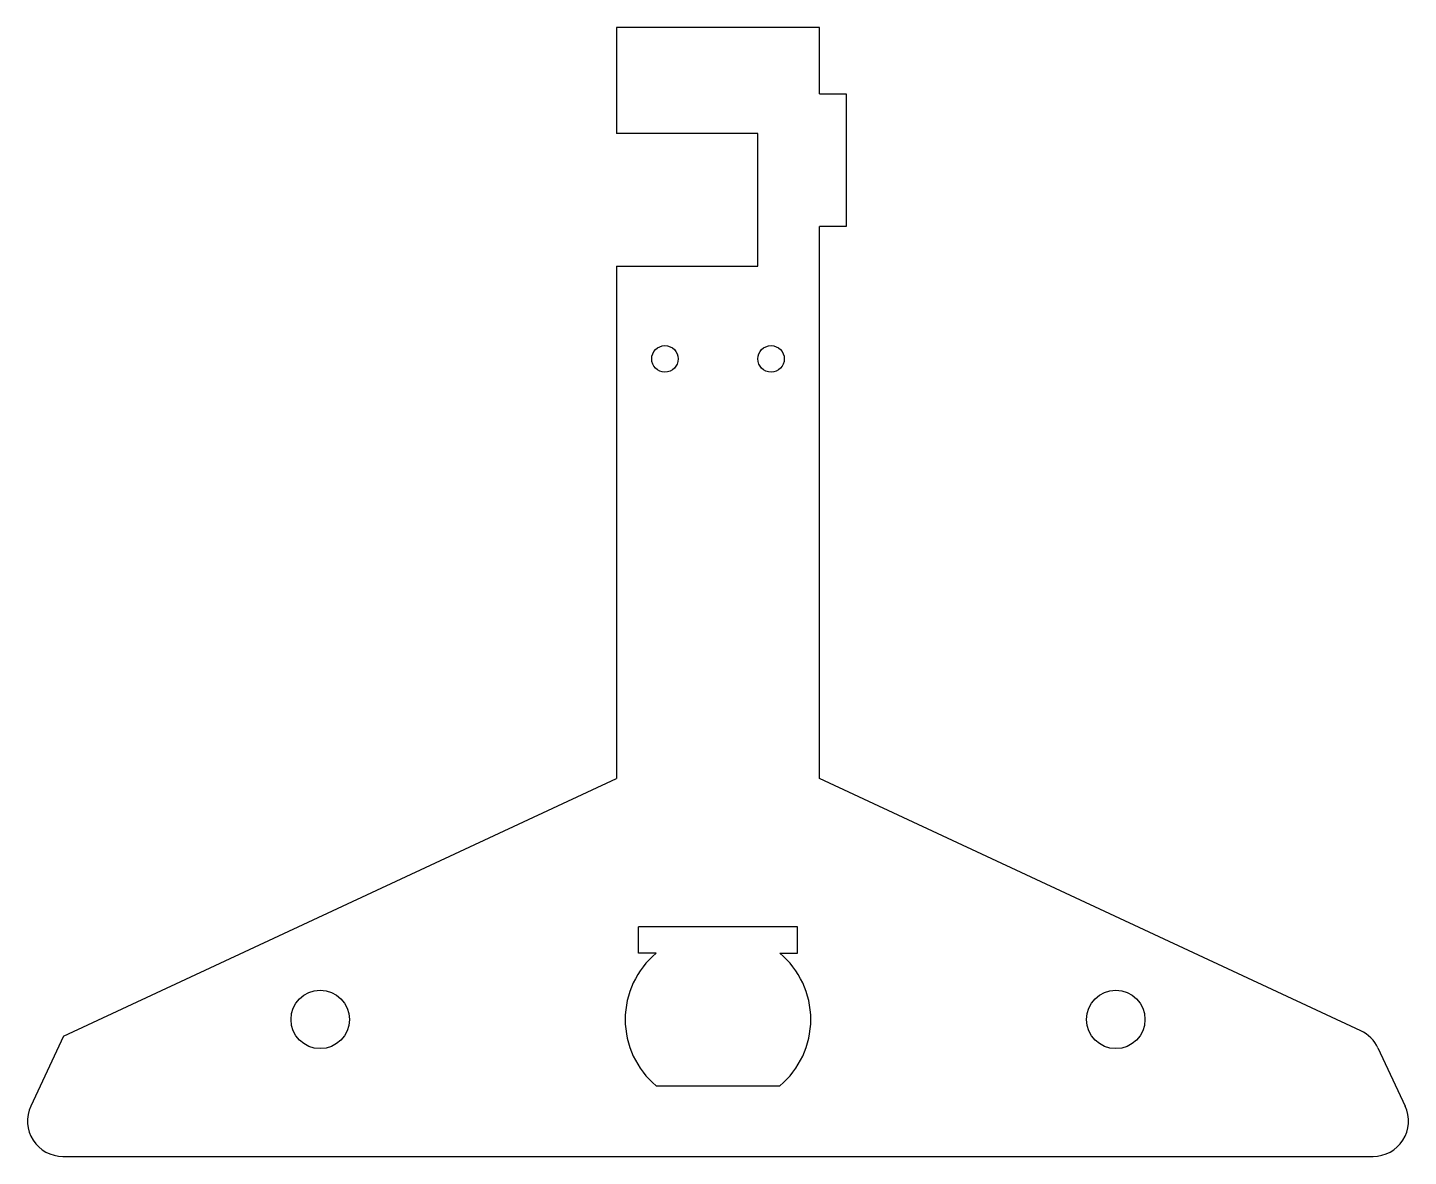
# Model space of a CAD drawing. Extents: x -78 to 78, y -101 to 27.
import ezdxf

# ---------------------------------------------------------------- set-up
doc = ezdxf.new("R2010")
doc.units = 0
doc.header["$MEASUREMENT"] = 0
doc.layers.add('VISIBLE', color=7, linetype='CONTINUOUS')

msp = doc.modelspace()

# ---------------------------------------------------------------- linework, layer by layer
at = {"layer": 'VISIBLE'}
for p, q in [((11.5, 26.69), (-11.5, 26.69)), ((-11.5, 26.69), (-11.5, 14.69)), ((11.5, 19.19), (11.5, 26.69)), ((11.5, 19.19), (14.5, 19.19)), ((14.5, 19.19), (14.5, 4.19)), ((4.5, 14.69), (-11.5, 14.69)), ((4.5, -0.31), (4.5, 14.69)), ((11.5, -58.31), (11.5, 4.19)), ((14.5, 4.19), (11.5, 4.19)), ((-11.5, -0.31), (4.5, -0.31)), ((-11.5, -0.31), (-11.5, -58.31)), ((-74.04, -87.47), (-11.5, -58.31)), ((72.72, -86.86), (11.5, -58.31)), ((-9, -78.07), (-9, -75.07)), ((9, -75.07), (-9, -75.07)), ((9, -78.07), (9, -75.07)), ((-7, -78.07), (-9, -78.07)), ((7, -78.07), (9, -78.07)), ((-74.04, -87.47), (-77.72, -95.38)), ((74.65, -88.79), (77.72, -95.38)), ((-7, -93.07), (7, -93.07)), ((-74.1, -101.07), (74.1, -101.07))]:
    msp.add_line(p, q, dxfattribs=at)
for centre, radius in [((-6, -10.81), 1.5), ((6, -10.81), 1.5), ((-45, -85.57), 3.3), ((45, -85.57), 3.3)]:
    msp.add_circle(centre, radius, dxfattribs=at)
for centre, radius, start, end in [((-0.71, -85.57), 9.79, 129.9662, 230.0338), ((0.71, -85.57), 9.79, 309.9662, 50.0338), ((71.03, -90.48), 4, 25, 65), ((-74.1, -97.07), 4, 155, 270), ((74.1, -97.07), 4, 270, 25)]:
    msp.add_arc(centre, radius, start, end, dxfattribs=at)

doc.saveas('drawing.dxf')
